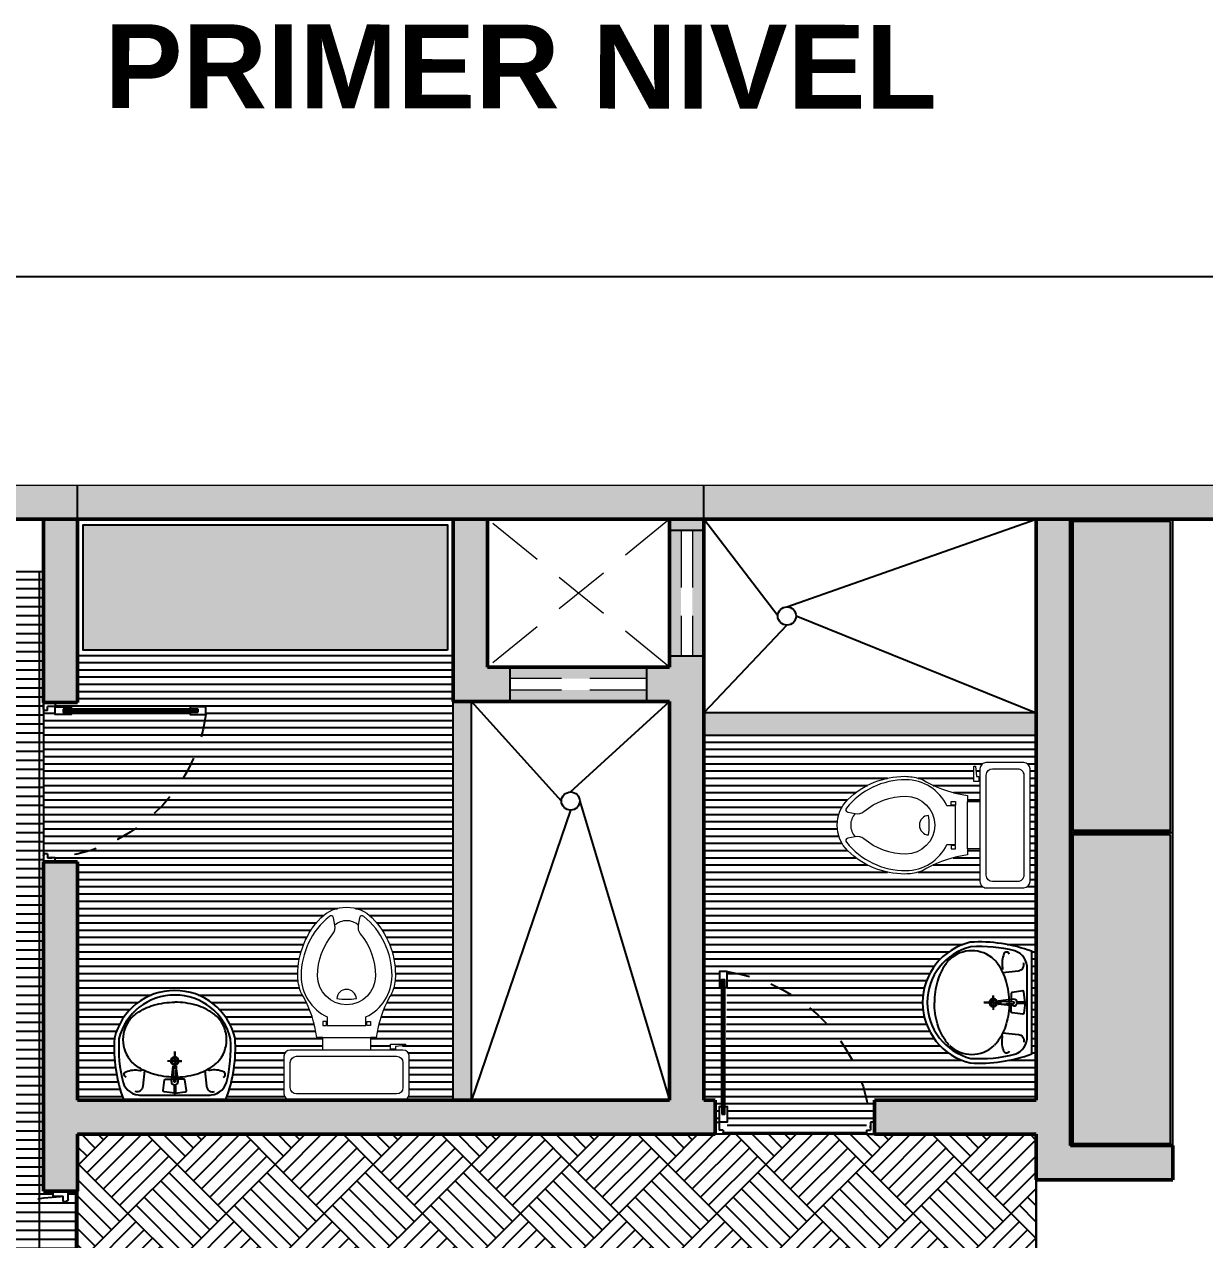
# Model space of a CAD drawing. Header units: millimetres. Extents: x 2999.9 to 3041.9, y 869.6 to 906.3.
# Drawn here: x 3007.38 to 3012.57, y 888.74 to 894.08 of the extents above; entities that cross this region are included whole.
import ezdxf

# ---------------------------------------------------------------- set-up
doc = ezdxf.new("R2010")
doc.units = ezdxf.units.MM
doc.linetypes.add('DASHED2', pattern=[9.524999999999999, 6.349999999999999, -3.174999999999999])
doc.linetypes.add('HIDDEN', pattern=[0.375, 0.25, -0.125])
for name, color, linetype, lineweight in [('01', 8, 'Continuous', 9), ('MEMBRETE', 2, 'Continuous', 18), ('mori', 166, 'Continuous', 30), ('MUEBLES FIJOS', 134, 'Continuous', 9)]:
    doc.layers.add(name, color=color, linetype=linetype, lineweight=lineweight)
for name, color, linetype in [('1 proyeccion', 253, 'DASHED2'), ('1 puerta 0009', 242, 'Continuous'), ('1 puerta 002', 7, 'Continuous'), ('puerta madera', 36, 'Continuous'), ('THIET-BI', 21, 'Continuous')]:
    doc.layers.add(name, color=color, linetype=linetype)
doc.styles.add('ARIALNEG', font='arialbd.ttf')
doc.styles.add('COTAS', font='arial.ttf')
doc.dimstyles.new('COTAS_100', dxfattribs={"dimtxt": 0.2, "dimasz": 0.15, "dimexe": 0.1, "dimexo": 0.2, "dimgap": 0.1, "dimtad": 0, "dimrnd": 0.005, "dimzin": 4, "dimdsep": 46, "dimtxsty": 'COTAS', "dimblk": 'ARCHTICK', "dimcen": 0.2, "dimclrd": 256, "dimclre": 256, "dimclrt": 11, "dimadec": 0, "dimazin": 0, "dimtfac": 1, "dimtix": 1, "dimtofl": 0, "dimtmove": 0, "dimatfit": 3, "dimldrblk": 'ARCHTICK', "dimfxl": 1, "dimtolj": 1, "dimtzin": 0, "dimarcsym": 0})
pattern_1 = [(0, (947.1944488642794, -227.7860141260489), (0, 0.03175), [])]

# ---------------------------------------------------------------- blocks, each defined once
blk = doc.blocks.new('_ArchTick')
at = {"color": 0, "linetype": 'ByBlock', "const_width": 0.15}
blk.add_lwpolyline([(-0.5, -0.5), (0.5, 0.5)], dxfattribs=at)
blk = doc.blocks.new('*D24')
at = {"layer": '01', "lineweight": -2, "transparency": 16777216}
for p, q in [((3003.819211589041, 892.2537535524878), (3003.819211589041, 893.0700381916507)), ((3038.719211589041, 892.2537535524878), (3038.719211589041, 893.0700381916507)), ((3003.819211589041, 892.9700381916507), (3020.558746575888, 892.9700381916507)), ((3038.719211589041, 892.9700381916507), (3021.432825702764, 892.9700381916507))]:
    blk.add_line(p, q, dxfattribs=at)
at = {"layer": 'Defpoints', "color": 0, "transparency": 16777216}
for p in [(3038.719211589041, 892.9700381916507), (3003.819211589041, 892.0537535524877), (3038.719211589041, 892.0537535524877)]:
    blk.add_point(p, dxfattribs=at)
at = {"layer": '01', "lineweight": -2, "transparency": 16777216, "xscale": 0.15, "yscale": 0.15, "zscale": 0.15, "rotation": 180}
blk.add_blockref('_ArchTick', (3003.819211589041, 892.9700381916507), dxfattribs=at)
at = {"layer": '01', "lineweight": -2, "transparency": 16777216, "xscale": 0.15, "yscale": 0.15, "zscale": 0.15}
blk.add_blockref('_ArchTick', (3038.719211589041, 892.9700381916507), dxfattribs=at)
at = {"layer": '01', "color": 11, "transparency": 16777216, "insert": (3020.995786139326, 892.9700381916507), "char_height": 0.2, "attachment_point": 5, "style": 'COTAS'}
blk.add_mtext('\\A1;34.90', dxfattribs=at)
blk = doc.blocks.new('taza y tanque bajo')
at = {"layer": 'MUEBLES FIJOS', "color": 7, "lineweight": 0}
for p, q in [((0.0949999999999989, -0.25), (-0.0949999999999989, -0.25)), ((-0.0804677672956018, -0.3045149186888807), (-0.0769999999999982, -0.3045149186888807)), ((-0.0804677672956018, -0.3073344274108649), (-0.0769999999999982, -0.3073344274108649)), ((0.0804677672955876, -0.3045149186888807), (0.0769999999999982, -0.3045149186888807)), ((0.0804677672955876, -0.3073344274108649), (0.0769999999999982, -0.3073344274108649))]:
    blk.add_line(p, q, dxfattribs=at)
for points in [[(-0.2249999999999943, 0, 0.4142135623731159), (-0.25, -0.0249999999999773), (-0.25, -0.1750000000000114, 0.4142135623730951), (-0.2250000000000085, -0.1999999999999886), (0.2249999999999943, -0.1999999999999886, 0.4142135623730951), (0.25, -0.1750000000000114), (0.25, -0.0249999999999773, 0.4142135623731159), (0.2249999999999943, 0)], [(-0.2249999999999943, -0.0500000000000114, -0.4142135623730951), (-0.2000000000000028, -0.0249999999999773), (0.2000000000000028, -0.0249999999999773, -0.4142135623730951), (0.2249999999999943, -0.0500000000000114), (0.2249999999999943, -0.1499999999999773, -0.4142135623730956), (0.2000000000000028, -0.1750000000000114), (0, -0.1750000000000114), (-0.2000000000000028, -0.1750000000000114, -0.4142135623730951), (-0.2250000000000085, -0.1499999999999773)], [(-0.0769999999999982, -0.2976227862574205), (-0.0769999999999982, -0.3318624035982793, 0.290987201278087), (-0.1814999999999998, -0.496219484370613, 0.2263140483231188), (-0.0683165132033707, -0.7334704422315212, 0.5539684733970521), (-0.0521092469085431, -0.7279082979468399), (-0.046676519734902, -0.6977811281041681, 0.2191711305819216), (-0.0544139959187078, -0.6636051191384809, -0.1767691405912937), (-0.1154999999999973, -0.496219484370613, -1.000000000000001), (0.1154999999999973, -0.496219484370613, -0.1767691405912938), (0.0544139959186936, -0.6636051191384809, 0.2191711305816511), (0.0466765197348877, -0.6977811281041681), (0.0521092469085289, -0.7279082979468399, 0.5539684733968465), (0.0683165132033565, -0.7334704422315212, 0.226314048323119), (0.1814999999999998, -0.496219484370613, 0.2909872012780878), (0.0769999999999982, -0.3318624035982793), (0.0769999999999982, -0.2976227862574205)], [(-0.0390387912402304, -0.4050014202578041, 0.3973594605934231), (-0.0001870639357548, -0.4420199776986351, 0.4001323703228029), (0.0390387912402304, -0.4050014202578041, 0.0531493611950889)]]:
    blk.add_lwpolyline(points, format="xyb", close=True, dxfattribs=at)
for points in [[(-0.1949491428944725, -0.203863973572993), (-0.1749491428944765, -0.203863973572993), (-0.1749491428944765, -0.2238639735730317), (-0.2349491428944788, -0.2238639735730317), (-0.2349491428944788, -0.2184436325970864), (-0.1949491428944725, -0.2138639735729839)], [(-0.0804677672956018, -0.3143831992157402), (-0.0949569093390324, -0.3143831992157402), (-0.0949569093390324, -0.2974661468840054), (-0.0804677672956018, -0.2974661468840054)], [(0.0804677672955876, -0.3143831992157402), (0.0949569093390324, -0.3143831992157402), (0.0949569093390324, -0.2974661468840054), (0.0804677672955876, -0.2974661468840054)]]:
    blk.add_lwpolyline(points, close=True, dxfattribs=at)
for points in [[(0.0949999999999989, -0.1999999999999886), (0.0949999999999989, -0.25), (0.1187500000000057, -0.25, 0.0902970293270361), (0.1716090694669532, -0.4119465215205196, -0.0817243461839208), (0.1860291772221387, -0.4410420006079221, -0.0730169272927662), (0.1949996979890045, -0.4998900893622249, -0.195352520464578), (0.1026472540574161, -0.7274135793460914, -0.1992085404458076), (0, -0.7699999999999818, -0.1992085404458076), (-0.1026472540574161, -0.7274135793460914, -0.1953525204645782), (-0.1949996979890045, -0.4998900893622249, -0.0730169272927659), (-0.1860291772221387, -0.4410420006079221, -0.0817243461839209), (-0.1716090694669674, -0.4119465215205196, 0.0902970293270362), (-0.1187500000000057, -0.25), (-0.0949999999999989, -0.25), (-0.0949999999999989, -0.1999999999999886)], [(-0.0467019787001988, -0.6979223107085774, 0.1889026338485245), (0, -0.7162194843706402, 0.1889026338485037), (0.0467019787001846, -0.6979223107085774)]]:
    blk.add_lwpolyline(points, format="xyb", dxfattribs=at)
blk = doc.blocks.new('A$C0BF10A01')
at = {"layer": 'THIET-BI', "color": 254}
for p, q in [((251.5958691562118, 399.014039881155), (259.7751759901385, 332.2442273084657)), ((259.7751759901385, 332.2442273084657), (262.8122146270325, 401.5431982928831)), ((262.8122146270325, 401.5431982928831), (267.3677756941561, 401.5431982928831)), ((269.5532789964691, 401.5431982928831), (264.9977179293473, 401.5431982928831)), ((272.5903176333632, 332.2442273084657), (269.5532789964691, 401.5431982928831)), ((280.7696244672916, 399.014039881155), (272.5903176333632, 332.2442273084657)), ((265.9336178109352, 268.2596876356615), (265.9336178109352, 345.8205804844529)), ((265.9336178109352, 269.8109059113067), (265.9336178109352, 342.7181454284105)), ((265.9336178109352, 310.1425706113478), (234.8883212895007, 310.1425706113478)), ((234.8883212895007, 310.1425706113478), (298.5311788472627, 310.1425706113478)), ((265.9336178109352, 310.1425706113478), (265.9336178109352, 269.8109059113067)), ((265.9336178109352, 310.1425706113478), (265.9336178109352, 268.2596876356615))]:
    blk.add_line(p, q, dxfattribs=at)
blk.add_lwpolyline([(531.1827468117517, 209.3134096088688, 0.1049311083752547), (491.1827468117517, 479.2253163039932), (41.1827468117508, 479.2253163039932, 0.1049311083752547), (1.182746811750803, 209.3134096088688, 0.7898616930967829)], format="xyb", close=True, dxfattribs=at)
for points in [[(133.9911091507311, 350.9768680477009), (126.229784501742, 420.7816725087619, 0.4598077707083063), (92.07995895052045, 444.0499391672006, 0.6462604155216926)], [(421.19891095803, 459.2253163039932), (111.1665826654726, 459.2253163039932, 0.09875363400242945)], [(266.0892172613057, 450.799985725173), (219.918714405705, 444.9098548812958, 0.3682941651461578), (215.0069580765485, 439.5105676513886), (221.3922404746436, 392.880358533349, 0.4075477054180057), (225.8128207559794, 389.4444487498167), (261.1774630066702, 389.4444487498167)], [(263.0428059383667, 414.1159310318139), (263.0428059383667, 450.4234224318311, -0.4892864046110986), (266.4847848580994, 453.0987114449663, -0.411473007832079)], [(269.322687685135, 414.1159310318139), (269.322687685135, 450.4234224318311, 0.4892864046110986), (265.8807087654041, 453.0987114449663, 0.411473007832079)], [(266.2762763621959, 450.799985725173), (312.4467792177984, 444.9098548812958, -0.3682941651461578), (317.3585355469531, 439.5105676513886), (310.9732531488589, 392.880358533349, -0.4075477054180057), (306.5526728675231, 389.4444487498167), (271.1880306168314, 389.4444487498167)], [(398.3743844727724, 350.9768680477009), (406.1357091217596, 420.7816725087619, -0.4598077707083063), (440.2855346729812, 444.0499391672006, -0.6462604155216926)], [(38.9840773487449, 404.7190754289322, 0.07626017372891183), (21.03885798721331, 212.2906448532567, 0.7843988477015115), (511.3266356362892, 212.2906448532563, 0.09875363400242948)], [(53.27333985461883, 380.4500078087208, 0.7141566414955945), (51.72107326520472, 357.1817396550337, 0.1485499813184676), (112.2594017931788, 350.9768680477009, -0.3079410806536589), (123.1252554719549, 346.3232147160129, 0.1089475461000003)], [(266.1827468117517, 380.4499158324716, 0.0001845956226486022), (265.9336178109352, 380.4500078087208, 0.07037212365739803), (172.3592985870464, 367.2144149047049, 0.08208760923207313), (99.09583730813665, 332.2898416805451, 0.03695395210061445), (78.10957624195817, 315.2315762174321, 0.134875970421207)], [(266.1827468117517, 380.4499158324716, -0.0001845956226486022), (266.4318758125683, 380.4500078087208, -0.07037212365739803), (360.0061950364561, 367.2144149047049, -0.08208760923207313), (433.2696563153659, 332.2898416805451, -0.03695395210061445), (454.2559173815444, 315.2315762174321, -0.134875970421207)], [(479.0921537688828, 380.4500078087208, -0.7141566414955945), (480.6444203582978, 357.1817396550337, -0.1485499813184676), (420.1060918303228, 350.9768680477009, 0.3079410806536589), (409.2402381515476, 346.3232147160129, -0.1089475461000003)], [(511.3266356362892, 212.2906448532563, 0.07626017372891103), (493.3814162747585, 404.7190754289304)], [(78.10957624195817, 116.8102546780929, 0.03695395210061444), (99.09583730813665, 99.75198921498031, 0.08208760923207306), (172.3592985870464, 64.82741599082055, 0.07037212365739794), (265.9336178109352, 51.59182308680465, 0.07037212365739809)], [(453.7576593799113, 116.8102546780929, -0.03695395210061444), (432.771398313731, 99.75198921498031, -0.08208760923207306), (359.5079370348212, 64.82741599082055, -0.07037212365739794), (265.9336178109352, 51.59182308680465, -0.07037212365739809)], [(266.1827468117517, 18.51361403818191, 0.07583317176493697), (266.1827468117517, 18.51361403818191)], [(266.1827468117517, 18.51361403818191, 0.07013662465465427), (266.1827468117517, 18.51361403818191)]]:
    blk.add_lwpolyline(points, format="xyb", dxfattribs=at)
for centre, radius, start, end in [((115.219701329469, 378.8090855530013), 80.5183080988494, 87.11463412571587, 161.2287862688549), ((417.1457922940335, 378.8090855530013), 80.5183080988494, 18.77121373114505, 92.88536587428412), ((266.0892172613057, 400.2430232096312), 14.54536143645527, 89.63157426829119, 184.8468793495232), ((266.2762763621959, 400.2430232096312), 14.54536143645527, 355.1531206504768, 90.36842573170883), ((265.9336178109352, 310.1425706113478), 17.34351758424214, 89.17695293637689, 270.8230470636231), ((265.9336178109352, 310.1425706113478), 12.79979578066489, 88.88475238708801, 271.115247612912), ((266.4318758125683, 310.1425706113478), 17.34351758424214, 269.1769529363769, 90.8230470636231), ((266.4318758125683, 310.1425706113478), 12.79979578066489, 268.884752387088, 91.11524761291199), ((180.5590528956209, 216.0209154477625), 141.96731560883, 136.1901550873202, 223.8098449126798), ((351.8064407278816, 216.0209154477625), 141.96731560883, 316.1901550873202, 43.80984491267977)]:
    blk.add_arc(centre, radius, start, end, dxfattribs=at)
blk = doc.blocks.new('p .9')
at = {"layer": '1 puerta 0009'}
h = blk.add_hatch(dxfattribs=at)
h.set_pattern_fill('_USER', color=256, scale=0.004900000000000695, angle=45, style=0, pattern_type=0)
h.set_pattern_definition([(45, (0, 0), (-0.003464823227814575, 0.003464823227814575), [])])
h.paths.add_polyline_path([(1148.931286090467, 219.5094544321555), (1148.931286090467, 219.4644544321555), (1148.947036090467, 219.4644544321555), (1148.947036090467, 220.2249544321555), (1148.931286090467, 220.2249544321555), (1148.931286090467, 220.1799544321555)])
at = {"layer": '1 proyeccion', "ltscale": 0.005}
blk.add_arc((1149.046976302932, 219.3390173053029), 0.939858524007304, 97.90072527958472, 177.8391649934628, dxfattribs=at)
at = {"layer": '1 puerta 002'}
for p, q in [((1148.931286090467, 220.1799544321555), (1148.931286090467, 220.2249544321555)), ((1148.947036090467, 220.2249544321555), (1148.931286090467, 220.2249544321555)), ((1148.085286090467, 219.4194544321554), (1148.107786090467, 219.4194544321554)), ((1148.085286090467, 219.3519544321555), (1148.085286090467, 219.4194544321554)), ((1148.107786090467, 219.4194544321554), (1148.107786090467, 219.3744544321555)), ((1148.985286090467, 219.4194544321554), (1148.962786090467, 219.4194544321554)), ((1148.962786090467, 219.4194544321554), (1148.962786090467, 219.3744544321555)), ((1148.985286090467, 219.3519544321555), (1148.985286090467, 219.4194544321554)), ((1148.121286090467, 219.3519544321555), (1148.085286090467, 219.3519544321555)), ((1148.130286090467, 219.3744544321555), (1148.107786090467, 219.3744544321555)), ((1148.130286090467, 219.3744544321555), (1148.130286090467, 219.3609544321554)), ((1148.940286090467, 219.3744544321555), (1148.940286090467, 219.3609544321554)), ((1148.940286090467, 219.3744544321555), (1148.962786090467, 219.3744544321555)), ((1148.949286090467, 219.3519544321555), (1148.985286090467, 219.3519544321555))]:
    blk.add_line(p, q, dxfattribs=at)
blk.add_lwpolyline([(1148.931286090467, 219.5094544321555), (1148.931286090467, 220.1799544321555), (1148.917786090467, 220.1799544321555), (1148.917786090467, 220.2699544321555), (1148.960536090467, 220.2699544321555), (1148.960536090467, 220.1799544321555), (1148.947036090467, 220.1799544321555)], dxfattribs=at)
blk.add_lwpolyline([(1148.947036090467, 219.4644544321555), (1148.931286090467, 219.4644544321555), (1148.931286090467, 219.5094544321555), (1148.917786090467, 219.5094544321555), (1148.917786090467, 219.4194544321554), (1148.960536090467, 219.4194544321554), (1148.960536090467, 219.5094544321555), (1148.947036090467, 219.5094544321555), (1148.947036090467, 220.1799544321555), (1148.947036090467, 220.2249544321555)], close=True, dxfattribs=at)
for centre, start, end in [((1148.121286090467, 219.3609544321554), 270, 0), ((1148.949286090467, 219.3609544321554), 180, 270)]:
    blk.add_arc(centre, 0.009000000000000483, start, end, dxfattribs=at)

msp = doc.modelspace()

# ---------------------------------------------------------------- hatches: boundary and pattern name
h = msp.add_hatch(color=0)
h.dxf.hatch_style = 1
h.paths.add_polyline_path([(3003.81921158904, 892.0537535524877), (3003.81921158904, 887.8531038020037), (3003.96921158904, 887.8531038020037), (3004.46921158904, 887.8531038020033), (3004.46921158904, 888.0031038020034), (3003.96921158904, 888.0031038020034), (3003.96921158904, 891.9037535524876), (3007.46876960895, 891.9037535524863), (3007.468769608949, 891.0987535524876), (3007.521269608949, 891.0987535524876), (3007.61876960895, 891.0987535524876), (3007.61876960895, 891.9037535524876), (3007.61876960895, 892.0537535524877)])
h = msp.add_hatch(color=0)
h.dxf.hatch_style = 1
h.paths.add_polyline_path([(3010.219211589042, 891.3037535524877), (3010.269211589042, 891.3037535524877), (3010.269211589042, 891.8537535524877), (3010.219211589042, 891.8537535524877)], flags=17)
h.paths.add_polyline_path([(3010.319211589042, 891.3037535524877), (3010.369211589042, 891.3037535524877), (3010.369211589042, 891.8537535524877), (3010.319211589042, 891.8537535524877)], flags=17)
h.paths.add_polyline_path([(3007.61876960895, 891.9037535524878), (3009.269211589041, 891.9037535524876), (3009.269211589041, 891.1037535524879), (3009.519211589041, 891.1037535524879), (3009.519211589041, 891.2537535524878), (3009.419211589041, 891.2537535524878), (3009.419211589041, 891.9037535524876), (3010.219211589042, 891.9037535524876), (3010.219211589042, 891.8537535524877), (3010.269211589042, 891.8537535524877), (3010.369211589042, 891.8537535524877), (3010.369211589042, 891.9037535524876), (3010.369211589042, 892.0537535524877), (3007.61876960895, 892.0537535524877)])
h.paths.add_polyline_path([(3009.519211589041, 891.1037535524879), (3010.119211589042, 891.1037535524877), (3010.119211589042, 891.1537535524878), (3009.519211589041, 891.1537535524878)], flags=17)
h.paths.add_polyline_path([(3009.519211589041, 891.2037535524878), (3010.119211589042, 891.2037535524878), (3010.119211589042, 891.2537535524878), (3009.519211589041, 891.2537535524878)], flags=17)
h.paths.add_polyline_path([(3007.468769608949, 888.9531038020034), (3007.61876960895, 888.9531038020034), (3007.61876960895, 889.2030072566465), (3007.618769608949, 889.2031038020041), (3010.419211589042, 889.2031038020041), (3010.419211589042, 889.3530072566464), (3010.369211589041, 889.3530072566464), (3010.369211589042, 891.3037535524877), (3010.319211589042, 891.3037535524877), (3010.219211589042, 891.3037535524877), (3010.219211589042, 891.2537535524878), (3010.119211589042, 891.2537535524878), (3010.119211589042, 891.2037535524878), (3010.119211589042, 891.1037535524877), (3010.219211589042, 891.1037535524877), (3010.219211589041, 889.3530072566464), (3007.61876960895, 889.3530072566466), (3007.61876960895, 890.3987535524877), (3007.468769608949, 890.3987535524877)])
h = msp.add_hatch(color=256)
h.dxf.hatch_style = 1
h.paths.add_polyline_path([(3011.979690411198, 891.9037535524876), (3011.829690411198, 891.9037535524876), (3011.829690411198, 889.3530072566464), (3011.119211589042, 889.3530072566464), (3011.119211589042, 889.2031038020041), (3011.829690411198, 889.2031038020041), (3011.829690411198, 889.0030300402111), (3012.429690411197, 889.0030300402113), (3012.429690411197, 889.1530300402112), (3011.979690411198, 889.1530300402112)])
h.paths.add_polyline_path([(3019.26921158904, 892.0537535524877), (3010.369211589042, 892.0537535524877), (3010.369211589042, 891.9037535524876), (3019.119211589041, 891.9037535524876), (3019.119211589041, 891.6037535524858), (3019.11921158904, 891.5037535524859), (3019.26921158904, 891.5037535524859), (3019.26921158904, 891.9037535524876)])
h.paths.add_polyline_path([(3032.169211589039, 892.0537535524877), (3023.269211589041, 892.0537535524877), (3023.269211589041, 891.9037535524878), (3023.26921158904, 890.8037535524866), (3023.419211589041, 890.8037535524866), (3023.41921158904, 891.9037535524878), (3027.164452896729, 891.9037535524878), (3030.558732766883, 891.9037535524876), (3030.558732766883, 890.5283917963495), (3030.558732766883, 889.1530300402112), (3030.108732766883, 889.1530300402112), (3030.108732766883, 889.0030300402113), (3030.708732766883, 889.0030300402111), (3030.708732766883, 889.2031038020041), (3031.419211589039, 889.2031038020041), (3031.419211589039, 889.3530072566464), (3030.708732766883, 889.3530072566464), (3030.708732766883, 891.9037535524878), (3032.169211589039, 891.9037535524876)])
h.paths.add_polyline_path([(3023.419211589041, 889.0037535524866), (3023.26921158904, 889.0037535524866), (3023.26921158904, 887.853103802003), (3023.46921158904, 887.8531038020033), (3023.46921158904, 888.0031038020034), (3023.419211589041, 888.0031038020034)])
h.paths.add_polyline_path([(3019.26921158904, 889.703753552486), (3019.11921158904, 889.703753552486), (3019.11921158904, 888.0031038020034), (3019.069211589041, 888.0031038020034), (3019.069211589041, 887.8531038020033), (3019.26921158904, 887.853103802003)])
h.paths.add_polyline_path([(3027.983211589037, 887.9031038020032), (3029.319211589039, 887.9031038020032), (3029.319211589039, 887.853103802003), (3029.819211589039, 887.853103802003), (3029.819211589039, 887.3531038020033), (3029.969211589038, 887.3531038020033), (3029.969211589038, 887.853103802003), (3031.419211589038, 887.853103802003), (3031.419211589038, 888.0031038020031), (3029.319211589039, 888.003103802003), (3029.319211589039, 887.9531038020032), (3027.983211589037, 887.9531038020032), (3027.983211589037, 888.003103802003), (3026.569211589039, 888.0031038020029), (3026.569211589039, 887.853103802003), (3027.269211589038, 887.853103802003), (3027.269211589039, 887.103103802003), (3027.419211589039, 887.103103802003), (3027.419211589039, 887.853103802003), (3027.983211589037, 887.853103802003)], flags=17)
h = msp.add_hatch(color=256)
h.dxf.hatch_style = 1
h.set_gradient(color1=(127, 63, 0), color2=(143, 71, 0), one_color=1, tint=0.2800000011920929, name='CYLINDER')
h.paths.add_polyline_path([(3009.244211589041, 891.328753552488), (3009.244211589041, 891.8787535524875), (3007.64376960895, 891.8787535524875), (3007.64376960895, 891.328753552488)])
h.paths.add_polyline_path([(3009.694211589042, 886.4600731616174), (3010.144211589042, 886.4600731616174), (3010.142433814994, 887.8281038020029), (3009.692433814994, 887.8281038020029)])
h.paths.add_polyline_path([(3009.994211589042, 886.2600731616171), (3009.544211589042, 886.2600731616171), (3009.544211589042, 884.8810222720344), (3009.994211589042, 884.8810222720344)])
h = msp.add_hatch(color=256)
h.dxf.hatch_style = 1
h.set_gradient(color1=(127, 63, 0), color2=(143, 71, 0), one_color=1, tint=0.2800000011920929, name='CYLINDER')
h.paths.add_polyline_path([(3011.989690411198, 889.1630300402112), (3012.419690411197, 889.1630300402112), (3012.419690411197, 890.5183917963493), (3011.989690411198, 890.5183917963493)])
h.paths.add_polyline_path([(3012.419690411197, 891.8937535524876), (3011.989690411198, 891.8937535524876), (3011.989690411198, 890.5383917963495), (3012.419690411197, 890.5383917963495)])
h = msp.add_hatch()
h.set_pattern_fill('GRATE', color=251, scale=0.05)
h.set_pattern_definition([(0, (947.1944488642794, -227.7860141260489), (0, 0.0396875), []), (90, (947.1944488642794, -227.7860141260489), (-0.15875, 9.720633968232116e-18), [])])
h.paths.add_polyline_path([(3006.897377669729, 888.8338142001653), (3006.897377654368, 890.4834623837107), (3006.347494926519, 890.4834623785903), (3006.330955059576, 890.4915280381924), (3006.316480227718, 890.4963490570403), (3006.338996626826, 890.5059910611508), (3006.347494927188, 890.5204234278092), (3006.346337968838, 890.5669381161345), (3006.338016021501, 890.6473717822494), (3006.347494924577, 890.6901429172428), (3006.339037290113, 890.6901429170889), (3006.344081208925, 890.6972002284683), (3006.347987869709, 890.7092987433605), (3006.346975723012, 890.7509752633619), (3006.354860669569, 890.7691841136545), (3006.335163321091, 890.7767538328451), (3006.342739214602, 890.7949211354016), (3006.356375856069, 890.8206581811241), (3006.359406229652, 890.855478890418), (3006.351830294568, 890.8827298564902), (3006.340138103785, 890.892908327934), (3006.352262950479, 890.8956005397729), (3006.358543861472, 890.9188432495703), (3006.356684781159, 890.9374522976784), (3006.340620936805, 890.9468152372865), (3006.360700721506, 890.9628659783943), (3006.364716702045, 890.9909547751956), (3006.355346132253, 891.0043303770465), (3006.343643450452, 891.0104045525468), (3006.35554626134, 891.0206766003423), (3006.364335021639, 891.0478196875642), (3006.363000606041, 891.0703669623354), (3006.360963491754, 891.1061570854615), (3006.350784084176, 891.1163281825518), (3006.33532436518, 891.1119641665309), (3006.335324364285, 891.2069854881913), (3006.335324358945, 891.6294757747662, 0.2369019818394476), (3006.313189904078, 891.6735704087769), (3006.405887839642, 891.6735704087769), (3006.405887839641, 891.2336642474559), (3006.845794020281, 891.2336642474552), (3006.845794020282, 891.6735704087769), (3007.46876960895, 891.6735704087769), (3007.468769608949, 891.0987535524876), (3007.468769608949, 891.0707535524875), (3007.468769608949, 890.3987535524877), (3007.468769608949, 888.9531038020034), (3007.510019608949, 888.9531038020034), (3007.510019608949, 888.9278237100373, 0.3501443212537806), (3006.659519608949, 888.1206038020032), (3006.659519608949, 888.0778538020031), (3006.749519608949, 888.0778538020031), (3006.749519608949, 888.0913538020031), (3007.420019608949, 888.0913538020031), (3007.420019608949, 888.0778538020031), (3007.510019608949, 888.0778538020031), (3007.510019608949, 888.0531038020029), (3007.468769608949, 888.0531038020029), (3007.468769608949, 888.0031038020029), (3005.96921158904, 888.0031038020031), (3004.46921158904, 888.0031038020034), (3003.96921158904, 888.0031038020034), (3003.96921158904, 891.6735704087769), (3004.331253339597, 891.6735704087769), (3004.331253339596, 891.2336642281373), (3004.771159520236, 891.2336642281366), (3004.771159520237, 891.6735704087769), (3004.872775464956, 891.6735704087769, 0.2369020827694731), (3004.850640994055, 891.6294757617945), (3004.850641000063, 891.0594969462275), (3004.835082194107, 891.0594969458059), (3004.824336559374, 891.0523296221033), (3004.821337492037, 891.0388448075557), (3004.822837025544, 890.9219763973847), (3004.818338413914, 890.7766400510366), (3004.825836095799, 890.5698728768441), (3004.824633328399, 890.4773350693774), (3004.27475060055, 890.4773350642572), (3004.274750615854, 888.8338141757438)])
h.paths.add_polyline_path([(3007.555019608949, 888.9306038020031), (3007.555019608949, 888.9081038020031), (3007.568519608949, 888.9081038020031, 0.4142135623730951), (3007.577519608949, 888.9171038020031), (3007.577519608948, 888.9531038020034), (3007.618769608949, 888.9531038020034), (3007.618769608949, 888.0531038020029), (3007.577519608948, 888.0531038020029), (3007.577519608949, 888.0891038020031, 0.4142135623730988), (3007.568519608949, 888.0981038020032), (3007.555019608949, 888.0981038020032), (3007.555019608949, 888.0756038020031), (3007.510019608949, 888.0756038020031), (3007.510019608949, 888.1206038020032), (3007.420019608949, 888.1206038020032), (3007.420019608949, 888.1071038020032), (3006.749519608949, 888.1071038020032), (3006.749519608949, 888.1206038020032), (3006.659519608949, 888.1206038020032, -0.3636660729865297)])
h = msp.add_hatch()
h.set_pattern_fill('LINE', color=252, scale=0.01)
h.set_pattern_definition(pattern_1)
edge = h.paths.add_edge_path()
edge.add_line((3008.182769608948, 891.0462535524875), (3008.182769608948, 891.0795035524875))
edge.add_line((3008.182769608948, 891.0795035524875), (3008.112769608948, 891.0795035524875))
edge.add_line((3008.112769608948, 891.0795035524875), (3008.112769608948, 891.0690035524876))
edge.add_line((3008.112769608948, 891.0690035524876), (3007.591269608949, 891.0690035524876))
edge.add_line((3007.591269608949, 891.0690035524876), (3007.591269608949, 891.0795035524875))
edge.add_line((3007.591269608949, 891.0795035524875), (3007.521269608948, 891.0795035524875))
edge.add_line((3007.521269608948, 891.0795035524875), (3007.521269608948, 891.0987535524876))
edge.add_line((3007.521269608948, 891.0987535524876), (3007.61876960895, 891.0987535524876))
edge.add_line((3007.61876960895, 891.0987535524876), (3007.61876960895, 891.3037535524879))
edge.add_line((3007.61876960895, 891.3037535524879), (3009.269211589041, 891.3037535524879))
edge.add_line((3009.269211589041, 891.3037535524879), (3009.269211589041, 891.1037535524881))
edge.add_line((3009.269211589041, 891.1037535524881), (3009.269211589041, 889.3530072566464))
edge.add_line((3009.269211589041, 889.3530072566464), (3009.047865377584, 889.3530072566466))
edge.add_arc((3009.047865377584, 889.3805072566465), 0.02749999999991815, 270, 360)
edge.add_line((3009.075365377584, 889.3805072566465), (3009.075365377584, 889.5455072566465))
edge.add_arc((3009.047865377584, 889.5455072566465), 0.02750000000014552, 0, 90)
edge.add_line((3009.047865377584, 889.5730072566466), (3008.904865377584, 889.5730072566466))
edge.add_line((3008.904865377584, 889.5730072566466), (3008.904865377584, 889.6280072566467))
edge.add_line((3008.904865377584, 889.6280072566467), (3008.930990377583, 889.6280072566467))
edge.add_arc((3009.44925030473, 889.5574078945722), 0.52304648169288, 151.6041135633689, 172.2426971398384, ccw=False)
edge.add_arc((3008.899814886925, 889.8703500982251), 0.1099999999993803, 324.2922164457465, 342.9805251802138)
edge.add_arc((3008.789476295945, 889.9041250047105), 0.2253921529715677, 342.9805251796613, 359.6851276313665)
edge.add_arc((3008.656006759729, 889.9029800248902), 0.3588582978672902, 359.9850445353748, 404.1997075623601)
edge.add_arc((3008.800365377584, 890.0405072566464), 0.1595000000002131, 44.93470928255119, 90)
edge.add_arc((3008.800365377584, 890.0405072566464), 0.1595000000002074, 90, 135.0652907174488)
edge.add_arc((3008.944723995438, 889.9029800248902), 0.3588582978673067, 135.8002924376399, 180.0149554646253)
edge.add_arc((3008.811254459221, 889.9041250047103), 0.225392152971089, 180.3148723685763, 197.0194748203172)
edge.add_arc((3008.700915868242, 889.8703500982251), 0.1099999999993502, 197.0194748197862, 215.7077835542535)
edge.add_arc((3008.151480450437, 889.5574078945722), 0.523046481692859, 7.757302860161587, 28.395886436631088, ccw=False)
edge.add_line((3008.669740377584, 889.6280072566467), (3008.695865377584, 889.6280072566467))
edge.add_line((3008.695865377584, 889.6280072566467), (3008.695865377584, 889.5730072566466))
edge.add_line((3008.695865377584, 889.5730072566466), (3008.552865377584, 889.5730072566466))
edge.add_arc((3008.552865377584, 889.5455072566465), 0.02750000000014552, 90, 180)
edge.add_line((3008.525365377584, 889.5455072566465), (3008.525365377584, 889.3805072566465))
edge.add_arc((3008.552865377584, 889.3805072566465), 0.02750000000014552, 180, 270)
edge.add_line((3008.552865377584, 889.3530072566466), (3008.269974343679, 889.3530072566466))
edge.add_arc((3007.654815776087, 889.5844334599021), 0.6572504475736347, 339.383410611972, 363.5506976435523)
edge.add_arc((3008.045804558767, 889.5620438881949), 0.2724075618108628, 13.39228803632178, 166.6077119637004)
edge.add_arc((3008.436793341446, 889.5844334599012), 0.6572504475733222, 176.449302356366, 200.6165893879538)
edge.add_line((3007.821634773853, 889.3530072566466), (3007.61876960895, 889.3530072566466))
edge.add_line((3007.61876960895, 889.3530072566466), (3007.61876960895, 890.3987535524877))
edge.add_line((3007.61876960895, 890.3987535524877), (3007.521269608948, 890.3987535524877))
edge.add_line((3007.521269608948, 890.3987535524877), (3007.521269608948, 890.418415846239))
edge.add_arc((3007.458707399174, 891.146734828849), 0.7310010742276489, 274.9096248045417, 352.0992747204171)
h.paths.add_polyline_path([(3008.992809434767, 889.5992576275769), (3008.992809434767, 889.577257627577), (3009.014809434767, 889.577257627577), (3009.014809434767, 889.5882576275769), (3009.058809434768, 889.5932952525034), (3009.058809434768, 889.5992576275769)], flags=16)
edge = h.paths.add_edge_path()
edge.add_arc((3007.475769608949, 891.0707535524875), 0.007000000000061846, 180, 270)
edge.add_line((3007.475769608949, 891.0637535524875), (3007.486269608949, 891.0637535524875))
edge.add_line((3007.486269608949, 891.0637535524875), (3007.486269608949, 891.0812535524874))
edge.add_line((3007.486269608949, 891.0812535524874), (3007.521269608948, 891.0812535524874))
edge.add_line((3007.521269608948, 891.0812535524874), (3007.521269608948, 891.0462535524875))
edge.add_line((3007.521269608948, 891.0462535524875), (3007.591269608949, 891.0462535524875))
edge.add_line((3007.591269608949, 891.0462535524875), (3007.591269608949, 891.0567535524874))
edge.add_line((3007.591269608949, 891.0567535524874), (3008.112769608948, 891.0567535524874))
edge.add_line((3008.112769608948, 891.0567535524874), (3008.112769608948, 891.0462535524875))
edge.add_line((3008.112769608948, 891.0462535524875), (3008.182769608948, 891.0462535524875))
edge.add_arc((3007.458707399174, 891.146734828849), 0.7310010742275173, 274.9096248045417, 352.0992747204171, ccw=False)
edge.add_arc((3007.458707399176, 891.146734828849), 0.7310010742275322, 272.1608350064379, 274.90962480443517, ccw=False)
edge.add_line((3007.486269608949, 890.4162535524879), (3007.486269608949, 890.4337535524878))
edge.add_line((3007.486269608949, 890.4337535524878), (3007.475769608949, 890.4337535524878))
edge.add_arc((3007.475769608948, 890.4267535524878), 0.007000000000061846, 89.9999999962779, 180)
edge.add_line((3007.468769608949, 890.4267535524878), (3007.468769608949, 891.0707535524875))
h = msp.add_hatch(color=7)
h.dxf.hatch_style = 1
h.paths.add_polyline_path([(3009.269211589041, 889.3530072566464), (3009.349211589041, 889.3530072566464), (3009.349211589041, 891.1037535524879), (3009.269211589041, 891.1037535524879)])
h = msp.add_hatch(color=0)
h.dxf.hatch_style = 1
h.paths.add_polyline_path([(3011.829690411198, 890.9537535524878), (3011.829690411198, 891.0537535524877), (3010.369211589042, 891.0537535524877), (3010.369211589042, 890.9537535524878)])
h = msp.add_hatch()
h.set_pattern_fill('LINE', color=252, scale=0.01)
h.set_pattern_definition(pattern_1)
h.paths.add_polyline_path([(3010.369211589042, 890.9537535524878), (3011.829690411198, 890.9537535524878), (3011.829690411198, 889.3530072566464), (3011.119211589042, 889.3530072566464), (3011.119211589042, 889.2556038020039), (3011.099549295291, 889.2556038020039, 0.3501443212532676), (3010.471711589043, 889.9171038020036), (3010.438461589042, 889.9171038020036), (3010.438461589042, 889.8471038020036), (3010.448961589042, 889.8471038020036), (3010.448961589042, 889.3256038020038), (3010.438461589042, 889.3256038020038), (3010.438461589042, 889.2556038020039), (3010.419211589042, 889.2556038020039), (3010.419211589042, 889.3530072566464), (3010.369211589041, 889.3530072566464)])
h.paths.add_polyline_path([(3011.007368069579, 890.4421954459722, 0.1854554538069302), (3011.245967446943, 890.3457424238561, 0.08009516572320985), (3011.317044210528, 890.3555555753037, 0.0817243461846664), (3011.349049237525, 890.3714176938345, -0.09029702932703682), (3011.527190411197, 890.4295626702481), (3011.527190411197, 890.4556876702482), (3011.582190411198, 890.4556876702482), (3011.582190411198, 890.3126876702479, 0.4142135623730952), (3011.609690411197, 890.285187670248), (3011.774690411197, 890.285187670248, 0.414213562373096), (3011.802190411197, 890.3126876702481), (3011.802190411197, 890.807687670248, 0.4142135623730958), (3011.774690411197, 890.8351876702482), (3011.609690411197, 890.8351876702482, 0.4142135623730951), (3011.582190411198, 890.8076876702482), (3011.582190411198, 890.774631727432), (3011.566940040267, 890.774631727432), (3011.561902415341, 890.8186317274319), (3011.555940040267, 890.8186317274319), (3011.555940040267, 890.7526317274319), (3011.582190411198, 890.7526317274319), (3011.582190411198, 890.664687670248), (3011.527190411197, 890.664687670248), (3011.527190411197, 890.6908126702481, -0.09029702932703682), (3011.349049237525, 890.7489576466617, 0.08172434618466748), (3011.317044210528, 890.7648197651924, 0.08009516572323408), (3011.245967446943, 890.77463291664, 0.1854554538068943), (3011.007368069579, 890.678179894524, 0.2112400557383795), (3010.955190411197, 890.5601876702481, 0.2112400557383338)], flags=16)
h.paths.add_polyline_path([(3011.25634897839, 890.360537670248, 0.2909872012781857), (3011.437141767239, 890.475487670248), (3011.45636889206, 890.475487670248), (3011.45636889206, 890.4557350699752), (3011.474977649625, 890.4557350699752), (3011.474977649625, 890.475487670248), (3011.474805346314, 890.475487670248), (3011.474805346314, 890.644887670248), (3011.474838620848, 890.6487022142733), (3011.474977649625, 890.6487022142733), (3011.474977649625, 890.664640270521), (3011.45636889206, 890.664640270521), (3011.45636889206, 890.644887670248), (3011.437141767239, 890.644887670248, 0.2909872012787849), (3011.256348978389, 890.7598376702481, 0.2263198005304741), (3010.99536829939, 890.6353301248896, 0.5537525257802843), (3011.001491283456, 890.6175078418476), (3011.034475869418, 890.6115598468184, 0.1889026338491474), (3011.01434897839, 890.5601876702481, 0.1889026338491267), (3011.034475869418, 890.5088154936777), (3011.002585357935, 890.5030647892731, 0.586899921494801), (3010.995368301215, 890.485045217084, 0.2263197996539847)], flags=0)
h.paths.add_polyline_path([(3011.356688848914, 890.5172449998838, 0.05314936119508851), (3011.356688848914, 890.6031303406123, 0.397359460593423), (3011.315968435729, 890.5603934405774, 0.4001323703227994)], flags=0)
h.paths.add_polyline_path([(3011.539778504502, 889.5162634396045, 0.1049311083752549), (3011.809690411198, 889.5562634396044), (3011.809690411198, 890.0062634396045, 0.1049311083752551), (3011.539778504502, 890.0462634396044, 0.7898616930967816)], flags=16)
h.paths.add_polyline_path([(3011.542755739747, 889.5361195507799, 0.0762601737268526), (3011.735184170318, 889.55406477014, 0.3073699502378132), (3011.789690411198, 889.6262472754629), (3011.789690411198, 889.9281733664268, 0.3351492569170512), (3011.735184170318, 890.0084621090689, 0.07626017372685999), (3011.542755739747, 890.0264073284291, 0.7843988477015124)], flags=0)
h.paths.add_polyline_path([(3011.609690411197, 890.340187670248, 0.4142135623718848), (3011.637190411197, 890.3126876702481), (3011.747190411198, 890.3126876702481, 0.4142135623730951), (3011.774690411197, 890.3401876702478), (3011.774690411197, 890.7801876702483, 0.4142135623730951), (3011.747190411198, 890.807687670248), (3011.637190411197, 890.807687670248, 0.4142135623730951), (3011.609690411197, 890.7801876702479), (3011.609690411197, 890.5601876702481)], flags=0)
h.paths.add_polyline_path([(3011.719909543643, 889.7773626777598), (3011.719909543643, 889.7678488375495), (3011.710700306577, 889.7689769697515, 0.005922534328288692), (3011.710890831952, 889.7769674312581)], flags=0)
h.paths.add_polyline_path([(3011.729479134779, 889.7958503172604), (3011.719909543643, 889.7946780416594), (3011.719909543643, 889.8225387477748, -0.3429250183725453), (3011.723345453427, 889.8260539459416), (3011.769975662545, 889.8324392283396, -0.3682941651517757), (3011.775374949775, 889.8275274720106), (3011.780876439383, 889.7844033804779), (3011.744930878643, 889.7844033804779, 0.3776552028842427)], flags=0)
h.paths.add_polyline_path([(3011.640607665505, 889.7943123643872), (3011.640607665505, 889.7815125686052), (3011.627807869724, 889.7815125686052, -0.4142135624001107)], flags=0)
h = msp.add_hatch()
h.set_pattern_fill('LINE', color=252, scale=0.01)
h.set_pattern_definition(pattern_1)
h.paths.add_polyline_path([(3010.471711589042, 889.9171038020038), (3010.471711589042, 889.8471038020039), (3010.461211589042, 889.325603802004), (3010.471711589042, 889.325603802004), (3010.471711589042, 889.220603802004), (3010.454211589042, 889.220603802004), (3010.454211589042, 889.2031038020041), (3011.091211589041, 889.2031038020039, -0.4142135623730951), (3011.084211589041, 889.2101038020039), (3011.084211589043, 889.2556038020039), (3011.099549295291, 889.2556038020039, 0.3501443212539026)])
h = msp.add_hatch()
h.set_pattern_fill('AR-PARQ1', color=251, scale=0.001, angle=45)
h.set_pattern_definition([(135, (947.1944488642794, -227.7860141260489), (-0.4310522938113194, 2.775557561562891e-17), [0.3048, -0.3048]), (135, (947.2303698887636, -227.7500931015647), (-0.4310522938113194, 2.775557561562891e-17), [0.3048, -0.3048]), (135, (947.2662909132478, -227.7141720770803), (-0.4310522938113194, 2.775557561562891e-17), [0.3048, -0.3048]), (135, (947.3022119377324, -227.6782510525961), (-0.4310522938113194, 2.775557561562891e-17), [0.3048, -0.3048]), (135, (947.3381329622166, -227.6423300281119), (-0.4310522938113194, 2.775557561562891e-17), [0.3048, -0.3048]), (135, (947.3740539867008, -227.6064090036275), (-0.4310522938113194, 2.775557561562891e-17), [0.3048, -0.3048]), (135, (947.409975011185, -227.5704879791433), (-0.4310522938113194, 2.775557561562891e-17), [0.3048, -0.3048]), (45, (946.9789227173737, -227.5704879791433), (0.4310522938113194, -2.775557561562891e-17), [0.3048, -0.3048]), (45, (946.9430016928895, -227.5345669546591), (0.4310522938113194, -2.775557561562891e-17), [0.3048, -0.3048]), (45, (946.9070806684053, -227.4986459301747), (0.4310522938113194, -2.775557561562891e-17), [0.3048, -0.3048]), (45, (946.8711596439207, -227.4627249056905), (0.4310522938113194, -2.775557561562891e-17), [0.3048, -0.3048]), (45, (946.8352386194365, -227.4268038812061), (0.4310522938113194, -2.775557561562891e-17), [0.3048, -0.3048]), (45, (946.7993175949523, -227.3908828567219), (0.4310522938113194, -2.775557561562891e-17), [0.3048, -0.3048]), (45, (946.7633965704681, -227.3549618322377), (0.4310522938113194, -2.775557561562891e-17), [0.3048, -0.3048])])
h.paths.add_polyline_path([(3011.829690411198, 889.2031038020041), (3007.618769608949, 889.2031038020041), (3007.618769608949, 888.0031038020029), (3011.829690411198, 888.0031038020029)])

# ---------------------------------------------------------------- linework, layer by layer
for p, q in [((3007.61876960895, 891.9037535524878), (3007.61876960895, 892.0537535524877)), ((3010.369211589042, 891.9037535524876), (3010.369211589042, 892.0537535524877)), ((3010.69433129458, 891.4787535524877), (3010.369211589042, 891.9037535524876)), ((3010.73433129458, 891.5187535524876), (3011.829690411198, 891.9037535524876)), ((3010.369211589042, 891.8537535524877), (3010.219211589042, 891.8537535524877)), ((3010.77433129458, 891.4787535524877), (3011.829690411198, 891.0537535524877)), ((3010.73433129458, 891.4387535524877), (3010.369211589042, 891.0537535524877)), ((3010.219211589042, 891.3037535524877), (3010.369211589042, 891.3037535524877)), ((3009.519211589041, 891.1037535524879), (3009.519211589041, 891.2537535524878)), ((3010.119211589042, 891.1037535524877), (3010.119211589042, 891.2537535524875)), ((3007.468769608949, 891.0987535524876), (3007.468769608949, 890.3987535524877)), ((3009.744211589042, 890.6660669785274), (3009.349211589041, 891.1037535524879)), ((3009.784211589042, 890.7060669785274), (3010.219211589042, 891.1037535524877)), ((3009.824211589042, 890.6660669785274), (3010.219211589041, 889.3530072566464)), ((3009.784211589042, 890.6260669785274), (3009.349211589041, 889.3530072566466)), ((3011.119211589042, 889.2031038020041), (3010.419211589042, 889.2030072566465)), ((3011.829690411198, 889.0030300402113), (3011.829690411198, 888.0031038020031))]:
    msp.add_line(p, q)
at = {"color": 253, "linetype": 'HIDDEN', "lineweight": 0}
for p, q in [((3010.219211589042, 891.9037535524876), (3009.419211589041, 891.2537535524878)), ((3010.219211589042, 891.2537535524878), (3009.419211589041, 891.9037535524876))]:
    msp.add_line(p, q, dxfattribs=at)
at = {"color": 1, "linetype": 'HIDDEN', "lineweight": 0}
for p, q in [((3010.219211589042, 891.8537535524877), (3010.269211589042, 891.8537535524877)), ((3010.269211589042, 891.8537535524877), (3010.269211589042, 891.3037535524877)), ((3010.319211589042, 891.8537535524877), (3010.319211589042, 891.3037535524877)), ((3010.319211589042, 891.8537535524877), (3010.369211589042, 891.8537535524877)), ((3010.219211589042, 891.3037535524877), (3010.269211589042, 891.3037535524877)), ((3010.319211589042, 891.3037535524877), (3010.369211589042, 891.3037535524877)), ((3009.519211589041, 891.2537535524878), (3009.519211589041, 891.2037535524878)), ((3010.119211589042, 891.2537535524875), (3010.119211589042, 891.203753552488)), ((3010.119211589042, 891.2037535524878), (3009.519211589041, 891.2037535524878)), ((3010.119211589042, 891.1537535524878), (3009.519211589041, 891.1537535524878)), ((3009.519211589041, 891.1537535524878), (3009.519211589041, 891.1037535524879)), ((3010.119211589042, 891.1537535524881), (3010.119211589042, 891.1037535524874))]:
    msp.add_line(p, q, dxfattribs=at)
at = {"color": 7}
for p, q in [((3009.269211589041, 889.3530072566466), (3009.269211589041, 891.1037535524881)), ((3009.349211589041, 889.3530072566466), (3009.349211589041, 891.1037535524881)), ((3011.829690411197, 891.0537535524877), (3010.369211589042, 891.0537535524877)), ((3011.829690411197, 890.9537535524878), (3010.369211589042, 890.9537535524878))]:
    msp.add_line(p, q, dxfattribs=at)
for points in [[(3007.46876960895, 891.9037535524863), (3003.96921158904, 891.9037535524863), (3003.96921158904, 891.6735704087769), (3007.46876960895, 891.6735704087769)], [(3009.269211589041, 891.3037535524879), (3007.61876960895, 891.3037535524879), (3007.61876960895, 891.9037535524876), (3009.269211589041, 891.9037535524876)], [(3009.244211589041, 891.328753552488), (3007.64376960895, 891.328753552488), (3007.64376960895, 891.8787535524875), (3009.244211589041, 891.8787535524875)], [(3012.429690411197, 891.9037535524876), (3011.979690411198, 891.9037535524876), (3011.979690411198, 890.5283917963495), (3012.429690411197, 890.5283917963495)], [(3012.419690411197, 891.8937535524876), (3011.989690411198, 891.8937535524876), (3011.989690411198, 890.5383917963495), (3012.419690411197, 890.5383917963495)], [(3012.429690411197, 890.5283917963493), (3011.979690411198, 890.5283917963493), (3011.979690411198, 889.1530300402112), (3012.429690411197, 889.1530300402112)], [(3012.419690411197, 890.5183917963493), (3011.989690411198, 890.5183917963493), (3011.989690411198, 889.1630300402112), (3012.419690411197, 889.1630300402112)], [(3011.829690411198, 889.2031038020041), (3007.618769608949, 889.2031038020041), (3007.618769608949, 888.0031038020029), (3011.829690411198, 888.0031038020029)]]:
    msp.add_lwpolyline(points, close=True)
for centre in [(3010.73433129458, 891.4787535524877), (3009.784211589042, 890.6660669785274)]:
    msp.add_circle(centre, 0.04)
at = {"layer": 'mori', "color": 152, "lineweight": 20}
msp.add_line((3003.819211589041, 892.0537535524877), (3038.719211589041, 892.0537535524877), dxfattribs=at)
at = {"layer": 'mori', "color": 152, "lineweight": 50}
for p, q in [((3003.819211589041, 891.9037535524876), (3019.11921158904, 891.9037535524876)), ((3007.46876960895, 891.9037535524863), (3003.96921158904, 891.9037535524876)), ((3007.468769608949, 891.0987535524876), (3007.46876960895, 891.9037535524876)), ((3009.269211589041, 891.9037535524876), (3007.61876960895, 891.9037535524878)), ((3007.61876960895, 891.0987535524876), (3007.61876960895, 891.9037535524876)), ((3009.269211589041, 891.1037535524881), (3009.269211589041, 891.9037535524876)), ((3010.219211589042, 891.9037535524876), (3009.419211589041, 891.9037535524876)), ((3009.419211589041, 891.2537535524878), (3009.419211589041, 891.9037535524876)), ((3010.219211589042, 891.9037535524876), (3010.219211589042, 891.2537535524878)), ((3011.829690411198, 891.9037535524878), (3010.369211589042, 891.9037535524876)), ((3010.369211589042, 891.9037535524876), (3010.369211589041, 889.3530072566466)), ((3011.829690411198, 891.9037535524876), (3011.829690411198, 889.3530072566464)), ((3019.119211589041, 891.9037535524878), (3011.979690411198, 891.9037535524876)), ((3011.979690411198, 891.9037535524876), (3011.979690411198, 889.1530300402112)), ((3010.219211589042, 891.2537535524878), (3009.419211589041, 891.2537535524878)), ((3007.61876960895, 891.0987535524876), (3007.468769608949, 891.0987535524876)), ((3010.219211589042, 891.1037535524877), (3009.269211589041, 891.1037535524879)), ((3010.219211589041, 889.3530072566464), (3010.219211589042, 891.1037535524877)), ((3007.468769608949, 888.9531038020034), (3007.468769608949, 890.3987535524877)), ((3007.61876960895, 890.3987535524877), (3007.468769608949, 890.3987535524877)), ((3007.61876960895, 889.3530072566466), (3007.61876960895, 890.3987535524877)), ((3007.61876960895, 889.3530072566466), (3010.219211589041, 889.3530072566464)), ((3010.369211589041, 889.3530072566464), (3010.419211589042, 889.3530072566464)), ((3010.419211589042, 889.2031038020041), (3010.419211589042, 889.3530072566464)), ((3011.119211589042, 889.3530072566464), (3011.829690411198, 889.3530072566464)), ((3011.119211589042, 889.2031038020041), (3011.119211589042, 889.3530072566464)), ((3007.61876960895, 888.9531038020034), (3007.61876960895, 889.2030072566465)), ((3007.61876960895, 889.2030072566465), (3010.419211589042, 889.2030072566465)), ((3011.119211589042, 889.2031038020041), (3011.829690411198, 889.2031038020041)), ((3011.829690411198, 889.2031038020041), (3011.829690411198, 889.0030300402111)), ((3011.979690411198, 889.1530300402112), (3012.429690411197, 889.1530300402112)), ((3012.429690411197, 889.0030300402111), (3012.429690411197, 889.1530300402112)), ((3011.829690411198, 889.0030300402111), (3012.429690411197, 889.0030300402113)), ((3007.468769608949, 888.9531038020034), (3007.61876960895, 888.9531038020034))]:
    msp.add_line(p, q, dxfattribs=at)

# ---------------------------------------------------------------- block references
at = {"layer": 'MUEBLES FIJOS', "extrusion": (0, 0, -1), "xscale": -1.1, "yscale": 1.1, "zscale": -1.1}
for p, rotation in [((-3011.802190411197, 890.5601876702481), 90), ((-3008.800365377584, 889.3530072566466), 180)]:
    msp.add_blockref('taza y tanque bajo', p, dxfattribs=dict(at, rotation=rotation))
at = {"layer": 'puerta madera', "xscale": -0.777777777777497, "yscale": 0.777777777777497, "zscale": 0.777777777777497, "rotation": 270}
msp.add_blockref('p .9', (2836.861693939556, -2.556468961997552), dxfattribs=at)
at = {"layer": 'puerta madera', "xscale": -0.777777777777497, "yscale": 0.777777777777497, "zscale": 0.777777777777497}
msp.add_blockref('p .9', (3904.074434103527, 718.5960281326113), dxfattribs=at)
at = {"layer": 'puerta madera', "xscale": -1, "rotation": 90}
msp.add_blockref('p .9', (3226.929474041105, 2037.03838989247), dxfattribs=at)
at = {"layer": 'THIET-BI', "xscale": 0.001, "yscale": 0.001, "zscale": 0.001}
for p, rotation in [((3011.330465094893, 890.0474461864162), 270), ((3008.311987305578, 889.8344515109443), 180)]:
    msp.add_blockref('A$C0BF10A01', p, dxfattribs=dict(at, rotation=rotation))

# ---------------------------------------------------------------- texts
at = {"layer": 'MEMBRETE', "ltscale": 2.5, "style": 'ARIALNEG'}
msp.add_text('PRIMER NIVEL', height=0.3681224611382378, rotation=359.9589028016019, dxfattribs=at).set_placement((3007.736904192755, 893.7086804947253))

# ---------------------------------------------------------------- dimensions: what is measured, and where the dimension line sits
at = {"layer": '01', "color": 7}
dim = msp.add_linear_dim(base=(3038.719211589041, 892.9700381916507), p1=(3003.819211589041, 892.0537535524877), p2=(3038.719211589041, 892.0537535524877), dimstyle='COTAS_100', dxfattribs=at)
dim.commit()
dim.dimension.update_dxf_attribs({"geometry": '*D24', "text_midpoint": (3020.995786139326, 892.9700381916507), "dimtype": 160})

doc.saveas('drawing.dxf')
